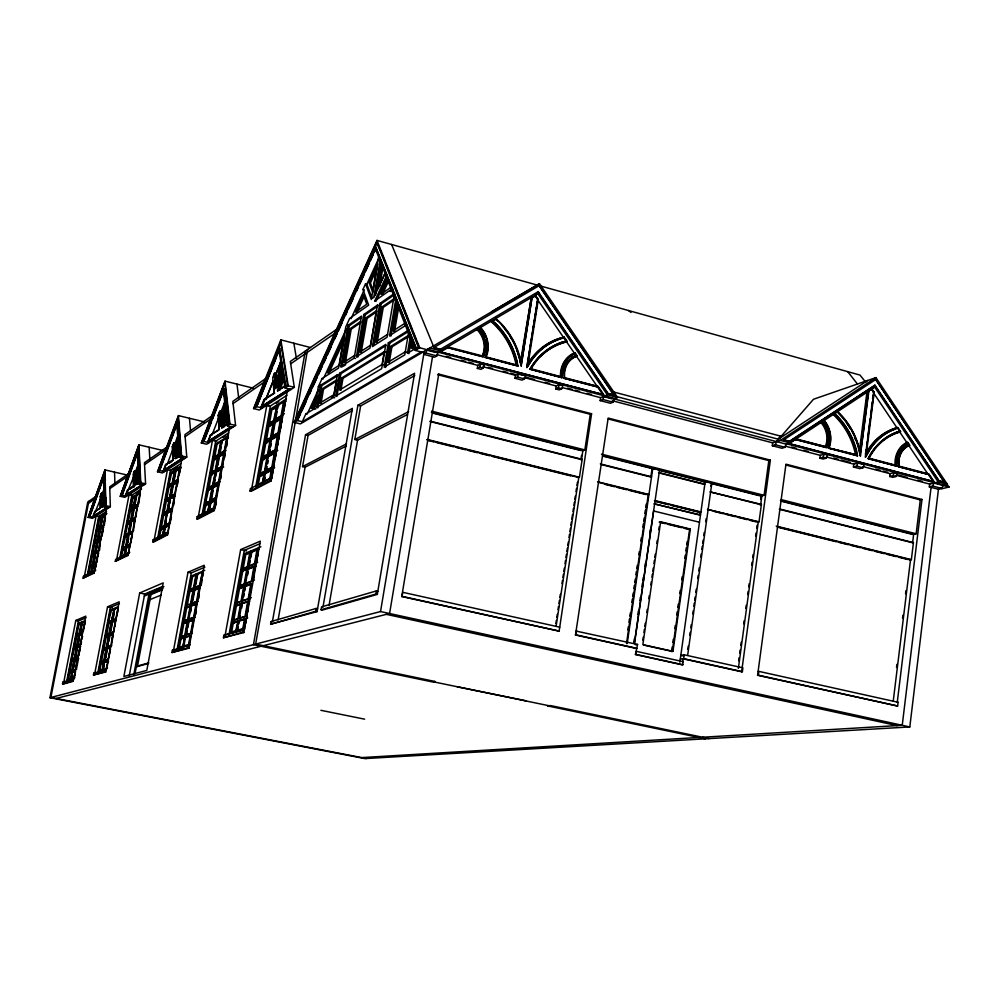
<?xml version="1.0" encoding="UTF-8"?>
<svg xmlns="http://www.w3.org/2000/svg" width="999" height="999" viewBox="0 0 999 999"><rect width="100%" height="100%" fill="white"/><g stroke="black" fill="none" stroke-linecap="round" stroke-linejoin="round"><path stroke-width="1.5" d="M101.561 502.797L101.686 493.007L102.547 493.206L102.497 497.402M101.561 493.643L100.137 496.316L100.412 508.216L94.693 511.6L92.944 516.495L107.642 507.305L92.944 516.495M101.124 493.543L100.961 505.194L104.358 487.749M921.977 499.488L897.252 702.359L898.089 702.285L897.639 706.031L757.592 675.287L785.951 464.185L921.977 499.488L920.291 499.887L785.913 465.034M947.377 484.378L943.068 485.439L941.87 488.449L938.448 489.285L929.332 486.9L929.682 484.09L938.211 481.968L947.377 484.378L875.948 377.61L813.498 399.263L776.535 441.633L775.374 444.755L772.302 445.729L772.702 442.857L780.394 440.384L875.948 377.61M931.08 487.35L902.234 725.299L702.509 737.237M95.941 496.366L87.762 502.047L49.95 697.702L364.81 758.591L909.802 726.947L938.448 489.285M896.528 667.432L896.902 664.36M902.547 618.294L902.921 615.222M905.544 593.731L905.918 590.659M893.231 701.148L910.514 559.79L776.947 526.648M779.282 509.278L912.599 542.782L913.635 534.303L780.469 500.624M909.677 559.952L911.363 559.627L913.436 542.607L780.044 509.078M912.799 534.477L916.158 533.766L920.291 499.887M889.709 476.511L890.059 473.676L894.217 472.577L897.339 473.401L896.153 476.461L892.831 477.322L889.709 476.511L893.031 475.636L896.153 476.461M853.433 466.995L853.808 464.16L857.854 463.024L864.185 464.685L863.011 467.757L859.752 468.656L853.433 466.995L856.68 466.096L863.011 467.757M859.415 450.811L867.095 390.871M867.906 390.597L860.039 452.11A66.483 57.268 73.1 0 0 836.912 411.014M868.918 390.959L860.226 455.856L868.506 391.096L871.74 389.098L873.913 392.345L865.259 457.192M893.606 465.109L868.256 458.404L869.068 458.179A65.834 55.532 74.9 0 1 900.586 431.743L897.751 427.51A65.222 55.032 74.7 0 0 866.358 453.783L865.546 454.021L865.933 450.949M871.603 406.431L872.002 403.359M872.589 398.751L872.976 395.679M865.658 454.108L866.245 449.488M866.633 446.403L867.219 441.783M867.619 438.698L870.166 418.668M870.566 415.596L872.327 401.723M872.714 398.638L873.313 394.018M866.358 453.783L874.187 392.332L871.453 388.261M819.917 458.216L820.291 455.357L824.25 454.183L827.459 455.02L826.285 458.116L823.114 459.053L819.917 458.216L823.076 457.28L826.285 458.116M757.592 675.287L758.353 675.199L758.865 671.378L898.089 702.285M738.661 660.776L739.085 657.704M739.71 653.084L740.134 649.999M740.759 645.379L741.183 642.307M743.693 623.826L744.118 620.741M745.791 608.428L746.203 605.344M747.677 594.567L748.101 591.495M748.726 586.875L749.138 583.791M751.66 565.322L752.072 562.237M752.709 557.617L753.121 554.532M755.644 536.063L756.056 532.979M756.693 528.359L757.105 525.287M760.689 499.013L761.076 496.116L764.11 495.292L768.83 460.601L770.354 460.139L742.145 667.931M738.361 668.381L758.278 522.015L707.467 509.403L759.04 521.815L761.413 504.395L709.927 491.858M576.073 631.068L637.574 644.455L635.439 654.545L682.142 664.834L682.866 664.735L682.991 658.778L741.62 671.753L741.97 669.205M741.62 671.753L742.382 671.665L742.906 667.832L684.265 654.82L680.644 655.332L683.353 655.931M687.649 655.294L711.887 482.879L705.244 481.193L703.796 481.643L658.204 470.117L659.602 469.655L634.328 643.468M671.765 649.999L672.19 646.952M672.839 642.369L673.276 639.323M674.8 628.633L675.224 625.586M676.748 614.897L677.185 611.85M677.834 607.267L678.271 604.22M679.782 593.531L680.219 590.484M681.73 579.795L682.167 576.748M684.777 558.429L685.202 555.382M685.851 550.799L686.288 547.752M686.725 544.692L687.162 541.645M671.54 651.523L672.976 651.323L690.334 529.058L660.626 521.803L659.927 522.002L689.61 529.245L672.252 651.423L643.668 645.079M699.762 515.084L700.486 514.885L653.97 503.783L699.762 515.084L700.174 512.15L654.407 500.824M704.52 481.418L704.108 484.34L704.832 484.115L659.178 472.602M679.857 662.175L705.244 481.193M680.282 659.153L683.716 658.678L684.265 654.82M687.787 649.25L688.211 646.178M689.735 635.414L690.159 632.342M690.809 627.734L691.246 624.662M692.757 613.898L693.194 610.826M693.843 606.218L694.268 603.146M694.705 600.074L695.142 597.002M695.791 592.382L696.216 589.31M697.727 578.558L698.164 575.486M698.813 570.866L699.25 567.794M700.761 557.042L701.186 553.97M701.835 549.363L702.272 546.278M702.709 543.206L703.134 540.134M703.783 535.526L704.22 532.455M705.731 521.69L706.168 518.618M710.751 486.014L711.887 482.879M633.853 642.032L634.303 638.96M637.886 614.323L638.336 611.251M639.909 600.474L640.359 597.39M641.92 586.613L642.369 583.528M642.819 580.456L643.269 577.372M644.83 566.595L645.279 563.523M649.762 532.729L650.212 529.645M634.502 643.431L653.596 510.976L699.45 522.227M635.439 654.545L636.575 651.398L683.291 661.713M642.832 640.134L643.269 637.062M643.943 632.467L644.38 629.395M644.83 626.323L645.267 623.264M646.828 612.524L647.265 609.452M648.826 598.713L649.263 595.641M650.824 584.902L651.273 581.83M651.935 577.235L652.372 574.163M652.822 571.091L653.271 568.031M653.933 563.424L654.37 560.352M654.82 557.292L655.269 554.22M656.818 543.481L657.267 540.409M658.816 529.67L659.265 526.61M660.626 521.803L642.856 644.63L672.976 651.323M627.834 629.894L628.284 626.823M628.958 622.227L629.407 619.155M629.857 616.083L630.307 613.024M631.868 602.285L632.317 599.213M632.767 596.153L633.216 593.081M633.89 588.486L634.34 585.414M634.79 582.342L635.239 579.283M635.913 574.675L636.351 571.615M636.8 568.543L637.25 565.471M638.823 554.745L639.273 551.673M640.846 540.934L641.283 537.874M642.856 527.135L643.306 524.063M643.756 521.003L644.205 517.932M644.879 513.324L645.329 510.264M645.766 507.192L646.216 504.12M626.51 643.581L648.264 494.705L648.95 494.493L597.614 481.755M601.148 464.523L650.849 477.01L652.135 468.169M627.197 643.468L652.834 467.944L659.602 469.655M636.313 648.451L575.486 635.002L608.179 418.057L770.354 460.139M575.486 635.002L576.735 630.943M555.906 623.438L556.368 620.367M556.843 617.295L557.305 614.235M558.004 609.627L558.478 606.555M558.941 603.496L559.415 600.424M559.877 597.352L560.352 594.293M561.987 583.553L562.449 580.481M562.924 577.41L563.386 574.35M563.861 571.278L564.323 568.206M565.022 563.611L565.496 560.539M565.958 557.467L566.433 554.408M566.895 551.336L567.37 548.264M567.832 545.204L568.306 542.132M569.005 537.524L569.48 534.465M569.942 531.393L570.404 528.321M570.879 525.262L571.341 522.19M571.815 519.118L572.514 514.522M572.989 511.451L573.451 508.379M573.926 505.319L574.388 502.247M574.85 499.175L575.324 496.103M576.023 491.508L576.498 488.436M576.96 485.364L577.434 482.305M581.543 455.369L580.856 459.827L582.167 459.34L579.432 477.247L578.134 477.697M556.081 626.385L578.783 477.472L426.81 439.76M581.518 459.577L582.867 450.661L431.381 412.35M582.217 450.911L584.84 449.912L590.272 414.298L591.583 413.748L559.14 631.106L401.748 596.553L438.761 374.088L591.583 413.748M617.607 397.502L614.21 398.926L613.086 402.172L610.401 403.284L600.174 400.611L600.624 397.664L607.33 394.792L617.607 397.502L539.448 283.679L491.695 311.651M555.694 388.948L556.156 385.976L559.353 384.503L562.874 385.427L561.763 388.698L559.19 389.872L555.694 388.948L558.254 387.774L561.763 388.698M520.979 362.225L531.281 297.54L520.354 362.537L520.979 362.225A70.692 64.336 63.3 0 0 495.766 318.469M521.341 364.585L531.93 298.064L535.501 295.966L537.899 299.45L526.798 367.595M521.103 366.096L531.93 298.064M527.035 366.096L537.574 299.625L535.501 295.966M527.959 361.351L528.446 358.266M528.933 355.194L529.42 352.123M529.907 349.051L531.368 339.822M531.855 336.75L532.342 333.678M533.079 329.058L533.566 325.986M534.053 322.914L534.54 319.842M535.027 316.77L535.514 313.686M536.001 310.614L536.488 307.542M536.975 304.47L537.462 301.398M607.33 394.792L537.862 293.706L535.339 295.142L538.336 299.5L528.096 364.111A69.056 61.751 67.9 0 1 564.148 337.05L567.245 341.558A69.705 62.313 68.2 0 0 531.056 368.793L561.163 376.748A26.099 23.277 66.9 0 1 574.987 352.809L577.172 355.994A21.828 19.468 66.9 0 0 564.672 377.684L564.023 377.984M515.009 378.284L515.484 375.299L518.568 373.776L525.686 375.636L524.463 378.908L521.977 380.119L515.009 378.284L517.47 377.073L524.463 378.908M477.322 368.406L477.809 365.397L480.781 363.823L484.39 364.772L483.304 368.107L480.919 369.355L477.322 368.406L479.695 367.157L483.304 368.107M432.53 356.668L389.585 613.523L263.274 645.691M401.748 596.553L402.972 592.37L559.74 627.172M410.177 337.05L407.43 353.309L415.097 348.726M408.866 353.683L411.363 338.911M412.2 342.532L411.226 348.276L413.848 346.703M412.662 348.651L413.386 344.343M376.348 590.933L321.566 606.868L321.066 609.765L375.824 594.068L376.348 590.933L377.847 591.258M321.066 609.765L322.465 610.064L377.31 594.393L414.585 373.264L357.917 405.232L322.964 607.167M49.95 697.702L380.532 611.55L424.25 351.336M407.729 330.669L388.349 342.807L384.165 367.17L404.77 354.882L408.766 331.331M396.953 301.061L390.959 336.026L389.573 335.664L396.079 297.652M385.564 367.532L389.735 343.169L409.153 331.044M408.279 336.788L391.908 346.89L389.21 362.687L387.812 362.325L390.509 346.528L408.104 335.627M398.888 306.044L394.605 331.156L393.206 330.781L398.014 302.709M379.757 286.026L383.129 266.496M377.41 305.132L369.98 348.102L356.443 356.705L363.773 314.523L377.41 305.132L378.758 305.494M407.405 414.523L357.555 440.172L354.832 439.498L360.639 405.919L414.785 375.537M394.605 293.306L379.807 303.484L372.365 346.591L387.063 337.25L394.081 296.328M329.058 605.319L357.555 440.172M373.988 345.454L381.168 303.846L393.519 295.367M377.26 342.195L375.899 341.833L381.905 307.018L393.756 298.938M377.522 340.684L383.266 307.38L393.943 300.112M382.068 364.485L384.265 351.673L385.651 352.035L343.007 378.296L341.695 377.959L339.585 390.06L382.068 364.485L383.454 364.847M340.746 366.67L354.158 358.154L361.476 316.096L347.977 325.399L340.746 366.67L342.058 367.008M377.522 306.356L365.11 314.872L357.779 357.043L356.443 356.705M365.784 317.994L359.865 352.073L370.629 345.204L376.611 310.627L365.784 317.994L367.12 318.344L376.76 311.8M316.196 608.428L271.091 621.553L270.604 624.225L315.696 611.301L316.196 608.428L317.582 608.728M361.201 352.422L367.12 318.344M270.604 624.225L317.083 611.6L352.36 408.366L305.544 434.79L272.377 621.828L271.091 621.553M378.908 255.657L371.303 299.488L365.534 283.853L366.845 284.216L372.103 298.426M380.219 259.927L373.651 297.839L385.102 273.189M375.512 295.167L381.031 263.336M382.055 264.623L377.897 288.661L385.414 272.49M321.004 403.496L323.539 389.123L336.688 381.006M316.508 407.517L333.404 397.44L337.387 374.725L338.698 375.05L321.703 385.664L320.429 385.339L316.508 407.517L317.794 407.842L321.703 385.664M339.573 373.351L335.577 396.153L381.68 368.656L385.839 344.38L339.573 373.351L340.884 373.688L385.951 345.542M336.888 396.478L340.884 373.688M342.32 365.484L349.275 325.736L361.576 317.295M360.726 321.441L349.912 328.821L344.068 362.162L354.832 355.282M345.379 362.5L351.211 329.158L360.851 322.615M340.896 390.384L343.007 378.296M346.466 445.929L305.095 467.207L302.56 466.608L308.079 435.402L352.372 410.552M421.116 351.935L302.26 421.753L305.881 413.861L314.46 408.741L318.369 386.638L322.103 378.509L338.561 368.057L345.779 326.91L349.687 318.381L368.668 305.157L362.962 289.473L365.534 283.853M315.459 404.445L316.983 395.804L311.263 408.254L315.209 405.881M278.109 619.88L305.095 467.207M322.265 388.798L319.73 403.171L334.128 394.53L336.7 379.857L322.265 388.798L323.539 389.123M242.083 629.47L236.95 630.968L238.749 620.991L245.18 619.018L244.568 618.881L242.757 628.97L244.068 628.895L245.879 618.806M247.74 601.261L245.017 616.358L238.586 618.369L241.283 603.433L248.351 601.398L241.883 603.571L239.198 618.506L245.629 616.495L248.439 601.023L249.663 601.286M241.733 600.948L248.189 598.751L250.899 583.691L244.418 586.051L241.658 601.311L236.925 602.921L239.598 588.161L244.33 586.438L238.998 588.036L239.435 585.576L244.855 583.978L247.54 568.731L254.046 566.171L251.348 581.181L244.867 583.578L246.066 583.841M249.188 566.52L247.989 566.258L254.495 563.673L257.18 548.738L259.103 548.713L257.18 548.738M269.655 479.308L271.428 469.493L265.384 473.201L263.886 481.543M271.865 467.033L274.513 452.322L268.444 456.218L265.222 470.641L272.465 467.17L265.821 470.779M268.881 453.796L271.503 439.285L277.585 435.202L274.95 449.875L268.281 453.658L275.549 450.012M272.003 436.888L274.613 422.427L281.331 418.306L280.657 418.144L278.022 432.767L271.341 436.725L278.696 432.929M286.226 401.136L283.704 401.148L281.094 415.709L274.388 419.855L281.768 415.871M223.439 637.762L242.67 632.242L243.132 629.682L244.368 629.944L223.888 635.277L223.439 637.762L243.906 632.504L260.314 541.158L240.659 549.6L225.087 635.526M270.367 478.146L250.474 488.598L250.037 491.021L269.917 480.644L270.367 478.146L271.578 478.434M243.444 628.771L245.267 618.668L247.715 617.906M251.511 583.828L245.017 586.188L242.332 601.073L248.801 598.876L251.598 583.441L249.5 598.638M254.733 566.333L248.214 568.881L245.542 583.728L252.035 581.331L254.745 565.896L255.969 566.171M257.879 548.439L255.182 563.823L254.495 563.673M270.267 479.458L272.14 469.105L274.675 467.732M277.772 450.487L275.225 451.91L272.59 466.645L273.788 466.933L274.313 463.986M278.746 432.342L281.381 417.694L279.345 432.48M284.44 400.686L281.818 415.259L284.378 413.686M246.328 616.271L249.051 601.161M252.66 581.056L255.357 566.033M258.491 548.576L255.806 563.536L255.195 563.399L257.68 562.412M272.739 469.243L270.379 478.933M273.189 466.783L275.836 452.06M276.273 449.612L278.309 434.777L275.674 449.463L276.873 449.75M282.417 415.409L285.04 400.836M250.037 491.021L251.224 491.296L271.141 480.931L287.113 391.97M245.717 623.251L246.229 620.367M247.752 611.875L248.301 608.853M253.808 578.184L254.345 575.187M256.681 562.175L257.218 559.178M257.754 556.193L258.291 553.196M271.84 477.822L273.351 469.393L272.14 469.105M275.637 456.618L276.174 453.671M277.672 445.354L278.197 442.407M278.721 439.473L279.245 436.538M280.744 428.234L281.268 425.312M281.793 422.39L282.317 419.455M283.803 411.188L285.115 403.908M295.204 422.39L255.644 644.093L435.089 681.493L432.317 681.917L253.446 644.667L305.257 351.099M295.741 419.33L307.58 349.488M228.983 634.752L244.243 550.399L259.765 543.793M255.769 486.663L270.367 405.994L286.913 395.342M232.779 632.792L230.369 632.292L244.593 553.633L260.889 546.79M264.685 473.588L259.827 476.198L258.079 485.839L256.905 485.551L270.766 408.891L286.363 398.926M234.565 622.914L232.755 622.527L233.204 620.054L238.511 618.718M237.687 605.644L235.889 605.257L236.326 602.784L241.046 601.186L243.731 586.301M243.294 571.128L242.095 570.866L242.545 568.406L248.501 566.795M264.061 474.375L260.414 476.336L259.228 476.061L259.665 473.651L265.122 471.153L267.844 456.081L274.513 452.322M264.048 459.652L262.275 459.228L262.712 456.818L268.182 454.195L270.904 439.148L277.585 435.202M267.083 442.869L265.309 442.432L265.746 440.047L271.303 437.312L273.951 422.265L280.657 418.144M270.105 426.136L268.331 425.699L268.768 423.314L274.338 420.454L276.973 405.444L278.758 405.881M233.803 620.179L236.488 605.382L241.209 603.796L235.889 605.257M247.302 566.533L249.962 551.76L250.637 551.91L245.866 553.921L243.219 568.556L247.977 566.683L250.649 551.473L252.46 551.873L256.381 550.237M276.935 406.069L272.003 409.203L269.43 423.476L268.768 423.314M281.331 357.692L275.712 388.761L274.35 373.626L275.899 384.365M276.698 385.926L279.108 372.577M279.782 369.68L280.182 366.633M280.719 363.673L281.256 360.701M281.693 362.6L277.135 387.837L283.117 371.828M278.271 385.015L281.755 365.721M278.471 384.752L281.968 365.384M279.932 383.566L282.355 370.154M235.664 631.043L238.062 621.203L233.366 622.652L231.581 632.542L235.102 631.518M237.912 618.581L240.597 603.658M244.181 583.828L246.853 568.993L247.527 569.143L242.769 571.003L240.11 585.726L243.669 584.415M264.523 471.016L267.145 456.481L262.275 459.228M267.582 454.058L270.205 439.56L265.309 442.432M270.629 437.15L273.239 422.689L268.331 425.699M273.676 420.292L276.973 405.444M236.276 631.168L238.137 620.866L244.568 618.881M271.428 469.493L264.785 473.064L262.337 483.154L264.086 473.439L259.228 476.061M248.664 566.408L251.323 551.623L257.867 548.888M275.05 420.017L277.647 405.606L284.378 401.323L283.704 401.148M237.812 629.67L238.324 626.823M238.836 623.975L239.348 621.128L238.137 620.866M240.334 615.646L239.797 618.631L238.586 618.369M241.683 608.179L242.22 605.194M243.744 596.74L244.28 593.768M244.817 590.784L245.354 587.812M247.677 574.937L248.214 571.965M249.725 563.561L250.262 560.614M250.786 557.654L251.86 551.748L251.161 552.035M264.735 480.294L265.235 477.51M266.683 469.468L267.208 466.558M267.732 463.636L268.256 460.726M269.742 452.497L270.267 449.587M270.779 446.69L271.303 443.781M272.789 435.564L275.137 422.552L273.951 422.265M275.824 418.706L277.123 411.501M277.647 408.616L278.159 405.744L276.273 405.906M185.339 635.027L190.634 633.366L193.169 619.642L187.849 621.44L185.339 635.314L180.894 636.413L180.482 638.661L184.365 637.462L183.242 646.64L178.259 647.539L191.521 575.923L204.758 570.367M228.496 435.889L215.959 443.893L203.009 513.861L215.11 507.504M185.04 623.289L183.391 622.939L183.804 620.691L188.262 619.48L190.772 605.619L196.104 603.671L193.594 617.357L188.262 619.168M187.937 607.604L186.289 607.255L186.701 605.019L191.246 603.708L192.345 597.714M192.907 590.821L189.186 591.62L189.598 589.385L194.156 587.961L195.255 581.992M206.805 505.569L205.182 505.194L205.582 502.997L210.152 500.949L212.637 487.237L218.132 484.128L215.672 497.527L210.177 500.511L211.276 500.761M209.103 490.084L208.017 489.835L208.429 487.649L212.462 485.352L213.549 485.614M212.475 474.9L210.851 474.513L211.264 472.327L215.921 470.079L217.27 462.749M215.309 459.627L213.686 459.24L214.086 457.055L218.144 454.557L221.166 441.046L222.253 441.308L221.716 444.23M223.252 412.525L220.779 425.911L225.187 399.013M179.37 647.777L181.031 638.773L184.915 637.574M204.096 514.11L205.719 505.319L209.74 503.159M205.582 502.997L208.566 489.96L212.6 487.687M211.863 472.477L214.285 459.378L218.356 456.893L217.819 459.827M221.191 441.57L217.108 444.168L214.698 457.205L218.756 454.695L220.379 445.941M224.787 403.559L225.337 400.549M223.801 409.553L224.35 406.581L220.904 424.55L220.117 410.976L221.191 411.238L221.815 421.803M225.275 404.133L221.416 425L226.511 410.939M222.24 423.638L225.437 407.03M224.026 420.816L226.249 408.791M184.778 635.202L187.288 621.628L183.391 622.939M187.7 619.368L190.21 605.831L186.289 607.255M190.622 603.571L193.119 590.072L189.186 591.62M193.531 587.824L196.016 574.388L198.239 574.512L196.016 574.388M208.104 512.012L209.191 503.034L205.182 505.194M209.603 500.824L212.05 487.562L208.017 489.835M212.462 485.352L215.447 472.265L211.401 474.637L208.966 487.774L212.999 485.477L215.484 471.79L221.004 468.531L218.544 481.905L213.037 485.027M215.309 469.93L217.745 456.743L218.356 456.893M190.222 644.879L188.524 644.817L190.222 635.651L184.915 637.287L182.692 646.528M191.184 603.371L193.681 589.86L199.038 587.749L196.528 601.398L191.184 603.371L192.295 603.608M195.205 587.849L194.093 587.599L196.578 574.15M214.723 508.241L213.611 507.992L197.203 516.62L196.791 518.818L213.187 510.252L215.26 499.762L209.778 502.722L207.555 511.888M215.896 469.592L218.331 456.393L224.488 453.134L218.943 456.531L216.508 469.73L222.04 466.458L215.896 469.592L216.983 469.842M221.166 441.046L218.731 454.195L224.288 450.774L225.374 451.024M195.804 579.008L196.353 576.011M183.804 646.478L185.477 637.412L190.784 635.776M185.889 635.139L188.399 621.553L193.731 619.767M188.823 619.293L191.321 605.744L196.666 603.796M208.679 511.7L210.314 502.847L215.809 499.887M210.727 500.636L213.174 487.362L218.681 484.253M186.726 633.741L187.288 630.731M187.849 627.709L188.961 621.665L191.621 620.779M190.759 611.875L191.321 608.866M192.844 600.599L194.793 590.097L197.477 589.035M195.754 584.852L197.402 575.886M209.778 508.878L210.864 502.972L213.611 501.498M211.825 497.814L213.187 490.434M214.136 485.277L215.222 479.395M215.759 476.461L216.308 473.514M217.794 465.447L219.143 458.116M219.817 454.445L221.166 447.152M188.249 645.641L172.402 650.262L171.978 652.509L187.812 647.964L188.249 645.641L189.385 645.878L186.488 646.715M194.093 587.599L199.463 585.476L202.547 571.653L200.087 585.614L194.718 587.737L197.203 574.288L202.597 572.027L201.96 571.89M221.416 466.308L223.876 452.984M224.288 450.774L226.723 437.5L228.421 437.375L227.822 437.762M189.098 644.655L190.784 635.476M193.744 619.455L191.209 633.191L192.332 633.416M190.147 618.843L194.143 617.482L196.691 603.458M199.675 587.887L194.305 589.984L191.808 603.496L197.153 601.535L199.625 587.524M215.846 499.45L214.161 508.841M216.259 497.202L218.731 483.791M224.475 452.622L222.565 466.083M227.322 437.112L224.875 450.399L225.974 450.661M171.978 652.509L188.948 648.201L204.233 565.259L188.012 572.227L173.501 650.486L172.402 650.262M196.791 518.818L197.877 519.068L214.31 510.514L229.221 429.545M195.841 614.36L196.403 611.313M198.789 598.389L199.338 595.354M202.273 579.445L201.161 585.489L200.037 585.252M202.822 576.423L203.384 573.401M215.846 505.669L216.396 502.684M220.791 478.846L221.341 475.874M224.75 457.33L225.299 454.358M226.798 446.228L227.335 443.281M197.203 516.62L198.289 516.87L212.462 440.422L216.783 441.483M177.098 649.625L191.296 572.939L204.882 567.157M202.11 514.547L215.697 441.196L228.659 432.854M162 529.62L160.489 529.283L160.876 527.26L165.272 525.649M164.161 515.372L163.162 515.147L163.536 513.136L167.445 511.313L169.443 500.674M167.32 501.386L165.809 501.048L166.196 499.038L170.18 497.14L171.316 491.083M171.753 485.814L168.469 486.988L168.843 484.977L172.839 482.992L174.263 475.437M178.297 435.589L174.563 455.444L174.176 442.794L175.175 443.032L175.399 450.062M159.465 537.487L160.989 529.395L164.373 527.572L163.099 534.353M133.766 674.787L148.976 594.118L150.986 594.542L162.263 589.847M168.843 484.977L171.666 473.101L175.112 470.916M178.334 437.812L174.912 455.919L179.258 443.593M176.811 454.845L175.799 454.607L177.984 442.457M175.799 454.607L178.109 442.37M135.04 673.601L149.987 594.33L162.65 589.035M177.672 450.262L179.121 442.607M148.801 662.874L136.413 666.333L137.437 666.533L150.986 594.542M162.338 535.601L164.373 527.572M164.261 525.424L166.558 513.236L163.661 515.259L161.376 527.372L164.76 525.536L166.196 517.919M166.933 511.201L169.231 499.038L165.809 501.048M169.605 497.015L171.89 484.877L168.469 486.988M172.278 482.867L174.55 470.779L176.548 470.816M162.825 535.352L164.36 527.197L168.968 524.712L167.919 532.679L165.472 534.065M164.748 525.162L167.045 512.962L171.666 510.339L167.545 513.074L164.748 525.162L170.379 522.889M167.42 510.926L169.718 498.751L174.363 496.016L172.053 508.291L167.42 510.926L172.053 508.291M170.092 496.728L172.39 484.577L177.048 481.718L174.75 493.968L170.092 496.728L171.104 496.953L173.389 484.815L176.898 482.667M174.55 470.779L176.049 470.704L173.776 482.792L172.765 482.554L175.037 470.467M171.89 488.049L172.452 485.014L169.031 487.112L166.758 499.163L170.18 497.14M163.337 535.464L164.872 527.31L169.48 524.825M167.932 511.038L170.217 498.863L174.875 496.128M163.836 535.576L165.372 527.422L168.831 525.561M165.759 525.387L166.333 522.34M168.719 509.627L169.293 506.593M169.867 503.546L170.442 500.499M166.945 532.517L153.147 539.785L152.772 541.808L166.558 534.602L166.945 532.517L168.431 532.792M169.355 522.664L171.666 510.339M172.765 482.554L177.435 479.682L179.733 467.482L180.744 467.719M152.772 541.808L153.771 542.02L167.595 534.827L181.568 460.477M176.761 486.438L177.335 483.379M178.871 475.237L180.295 467.607L175.612 470.591L173.327 482.692L176.835 480.531M170.617 521.128L171.391 517.02M173.576 505.394L174.35 501.298M177.485 484.59L178.059 481.53M179.595 473.376L180.457 468.793M139.685 592.981L123.876 676.485L146.791 670.416L163.199 582.879L139.685 592.981L145.692 594.255M153.147 539.785L154.158 539.997L167.457 469.63M129.221 675.986L144.693 594.043L162.849 586.363M157.755 537.612L170.442 470.329L180.757 463.686M180.744 466.383L170.617 472.852L158.466 537.262L168.419 532.03M178.184 433.991L173.926 456.58L174.038 443.531M93.844 673.101L94.793 673.301L107.542 606.818L119.143 601.835L105.744 671.965L93.469 675.024L93.844 673.101L106.119 670.004L96.204 672.889M141.134 486.713L128.009 555.444L115.297 561.363L115.659 559.49L128.371 553.521M115.659 559.49L116.596 559.702L129.096 494.517L131.88 495.154L141.558 488.923M97.914 672.352L110.365 607.404L119.443 603.546M119.98 557.28L131.88 495.154M138.337 463.611L134.64 482.867L134.241 471.328L134.803 474.325M118.244 606.705L110.427 609.989L98.764 670.816L107.517 668.256M140.384 492.157L131.98 497.527L120.542 557.18L129.82 552.297M135.514 480.382L137.25 471.316M137.837 468.294L138.411 465.272M102.123 663.561L100.699 663.286L101.074 661.375C106.106 663.211 109.89 643.955 103.259 649.924L103.621 648.026L107.368 647.265M109.091 635.689L105.819 636.613L106.181 634.715L109.515 633.791L111.438 623.763M109.303 623.513L108.354 623.326L108.716 621.428L112.487 620.504M125.312 548.963L122.452 549.787L122.802 547.914C127.947 548.526 131.781 529.433 124.95 536.7L125.312 534.84L128.209 533.191L130.37 521.928L127.46 523.651L127.81 521.778L131.256 520.179L133.404 508.941L130.469 510.739L128.334 521.903L131.256 520.179M131.344 510.926L129.957 510.614L130.307 508.753L133.229 506.955L135.377 495.766L136.776 496.078M135.677 480.007L136.251 477.047M136.813 474.088L138.237 466.683M138.337 467.42L135.514 482.18L138.786 472.652M104.096 648.126L106.281 636.713M108.716 621.428L111.426 610.189L114.261 609.003L111.538 620.304M121.478 557.38L122.914 549.9L125.799 548.339M122.802 547.914L125.424 536.8L128.322 535.177M125.312 534.84L127.922 523.751L130.832 522.04M136.264 480.819L137.962 471.953L136.326 480.969L139.273 472.415M131.968 507.679L132.505 504.907M138.124 476.685L138.998 472.177M102.485 670.204L103.484 662.424L102.485 670.204L99.713 671.016L101.174 663.373L103.958 662.512M103.846 660.501L106.056 648.988M106.418 647.077L108.616 635.589L109.565 635.789L106.756 636.8M108.978 633.678L111.176 622.215L108.354 623.326M124.363 555.869L125.337 548.239L122.452 549.787M125.699 546.353L127.86 535.064M130.732 520.054L132.879 508.828L129.957 510.614M102.885 670.079L104.358 662.399L108.154 661.226L103.884 662.3L102.01 670.104M106.306 654.807L105.207 660.564L104.246 660.376L106.456 648.851L110.252 647.577M109.84 646.166L106.818 646.94L109.016 635.439L112.837 634.053L111.938 641.395M114.298 629.333L113.749 632.23L109.39 633.528L111.588 622.065L115.422 620.554M114.261 613.211L112.899 620.342L111.95 620.154L114.136 608.728L115.559 609.028M129.683 545.891L125.749 548.014L123.888 555.769M128.396 539.273L127.048 546.328L126.111 546.128L128.272 534.827L132.218 532.604M133.866 526.548L134.753 519.343L130.782 521.678L128.634 532.954L133.529 530.919M136.888 507.155L134.228 508.778L132.08 520.017L131.144 519.805L133.292 508.566L137.275 506.118M139.248 498.713L138.174 504.358L133.654 506.693L135.802 495.492M106.893 647.165L108.267 639.997M113.436 613.286L112.075 620.416L109.253 621.54M124.65 554.358L125.512 549.85M130.295 524.85L128.684 533.291L125.774 534.94M135.365 498.676L133.766 507.067L130.832 508.878L132.967 497.752L134.915 496.503M107.293 647.027L109.503 635.539L113.324 634.14M124.775 555.656L126.224 548.114L130.157 545.991M109.927 633.641L112.113 622.165L115.959 620.666M134.178 506.818L136.326 495.616L140.322 493.069L139.785 495.891M103.859 667.619L104.346 665.059M106.856 651.922L107.405 649.05L106.456 648.851M107.78 647.127L108.329 644.255M108.879 641.383L109.977 635.639L109.016 635.439M110.614 632.292L112.263 623.688M125.824 552.734L126.398 549.725M129.845 531.755L131.456 523.301M134.853 505.506L136.463 497.102M93.469 675.024L104.783 671.778L105.157 669.817M115.297 561.363L127.048 555.232L127.41 553.309M108.441 659.065L110.39 648.888M113.249 633.903L111.513 645.591M113.624 631.967L115.834 620.391M116.196 618.468L118.406 606.93L114.66 608.841L112.487 620.254L115.047 619.243M130.107 545.666L128.234 553.496M130.469 543.756L132.368 533.791M135.177 519.093L133.479 530.569M135.539 517.207L137.712 505.856M106.918 667.694L107.405 665.109M108.791 657.841L110.464 649.125M114.848 626.448L115.409 623.551M116.871 615.859L118.244 608.666M128.709 553.596L129.283 550.561M130.794 542.669L132.417 534.128M136.451 513.324L135.639 517.582L131.668 519.93L133.829 508.678L137.812 506.243M72.615 679.283L62.875 682.117L62.537 683.89L72.265 681.093L72.615 679.283L73.526 679.457L65.16 681.88M93.581 571.103L83.441 576.435L83.104 578.184L93.232 572.889L93.581 571.103L94.468 571.291M63.412 684.065L73.164 681.281L85.777 616.171L75.787 620.466L63.412 684.065L62.537 683.89M83.104 578.184L94.131 573.076L106.506 509.19M70.267 679.382L74.313 678.421L75.262 671.128L72.003 672.14C66.246 691.395 76.224 667.32 69.705 673.076L68.319 680.169M72.353 670.354L75.612 669.33L77.697 658.541L78.596 658.716L76.411 659.452M78.047 656.743L80.582 646.066L77.285 647.265L74.775 657.866L78.496 656.83L75.212 657.954M82.305 634.79L80.482 644.18L77.185 645.404L78.072 645.579L79.258 639.485M79.595 632.966L82.905 631.655L84.977 620.953L84.89 624.113M94.63 571.116L96.004 564.048L95.892 566.97M98.739 549.925L100.787 539.36L97.802 541.47L95.33 551.86L99.613 550.124M98.576 539.822L97.702 539.622L101.124 537.599L103.159 527.06L99.725 529.158L97.827 539.947L94.818 541.333L94.48 543.069L97.877 541.783M102.597 517.42L100.936 527.609L100.062 527.422L103.509 525.299L105.544 514.797M75.337 672.464L73.864 678.333M78.659 655.282L80.482 645.854M80.832 644.055L81.356 641.37M81.881 638.686L82.393 635.988M83.267 631.518L85.34 620.804M95.817 566.683L96.366 563.848M96.703 562.087L98.464 552.996M100.275 543.681L99.538 549.812M101.786 535.876L103.534 526.823M105.332 517.557L104.321 525.174M74.875 675.536L75.424 672.664M76.836 665.371L77.36 662.674M78.759 655.494L80.32 647.414M80.981 644.293L81.506 641.608M82.018 638.923L82.542 636.226M97.365 559.353L96.791 562.375L92.944 564.123L96.341 562.275L98.389 551.685L94.992 553.608L93.032 564.41L90.534 565.759L92.557 555.319L95.067 553.908M97.952 556.318L98.539 553.296M101.91 536.201L103.372 528.671M104.87 520.904L105.457 517.907M96.116 515.921L84.316 576.623L83.441 576.435M66.708 681.306L78.421 621.003L85.964 617.794M87.225 575.661L98.714 516.508L106.543 511.463M101.823 502.709L103.272 495.292M103.846 492.332L104.42 489.36M84.84 620.729L78.421 623.426L67.445 679.994L74.763 677.846M106.918 513.536L98.751 518.743L87.962 574.288L88.836 574.475L90.197 567.507L92.695 566.158M101.973 502.385L104.508 489.298M104.52 490.147L101.698 504.707L104.458 496.491M70.579 673.251L69.256 672.989L69.605 671.203L76.061 669.417M72.552 660.751L71.666 660.576L72.015 658.803L75.312 658.154M75.4 648.451L74.076 648.189L74.413 646.415L77.335 645.629L79.258 634.74L82.555 633.441M77.348 636.013L76.473 635.826L76.811 634.065L79.246 633.104C79.645 627.759 84.128 620.454 81.306 622.489M90.197 567.507L90.097 565.671L93.469 564.51M93.431 555.506L92.12 555.232L92.457 553.483L95.405 552.16L97.365 541.371L100.787 539.36M98.139 531.218L96.841 530.931L97.178 529.208L100.574 527.834M104.121 494.617L102.46 503.571L104.395 497.789M72.015 658.803L74.513 648.276L76.935 647.389M95.305 541.446L97.328 531.043M97.665 529.308L99.675 518.956L102.21 517.332M70.142 673.164L70.492 671.378L69.605 671.203M72.003 670.454L74.076 659.765L71.666 660.576M74.425 657.979L76.498 647.302L74.076 648.189M76.836 645.529L78.909 634.877L76.973 635.926L74.913 646.528L77.335 645.629M90.897 573.076L92.258 566.071L89.76 567.407M92.595 564.31L94.63 553.808L95.504 554.008M94.967 552.06L97.003 541.583L94.917 543.169L92.895 553.583L95.405 552.16M94.818 541.333L97.34 539.847L99.363 529.383L96.841 530.931M99.7 527.647L101.723 517.232L103.397 517.282L100.487 519.13L98.751 518.743M77.697 658.541L74.425 659.64L72.452 670.541L70.042 671.291L72.115 660.664L74.525 659.852M80.132 645.978L76.848 647.177L74.863 658.066L72.452 658.89M79.745 633.204L81.656 622.34M91.246 572.889L92.607 565.871L96.004 564.048M100.2 527.759L102.085 516.995M71.066 679.37L72.452 672.227L75.712 671.216M72.79 670.441L74.863 659.727L78.147 658.628M91.958 571.578L93.044 565.971L96.441 564.148M93.394 564.21L95.429 553.708L98.839 551.785M71.778 678.034L72.34 675.174M73.826 667.469L75.312 659.827L74.425 659.64M75.662 658.041L77.435 648.888M80.782 631.63L82.193 622.677M92.67 570.267L93.494 566.058L95.754 564.847M93.831 564.31L95.28 556.805M96.791 549.05L98.239 541.57L97.365 541.371M98.864 538.324L100.312 530.856M828.621 447.127L829.27 445.079M857.304 455.819L856.143 450.711A67.969 58.604 73.1 0 0 836.4 415.646L834.29 413.648L836.8 415.522A67.994 58.629 73.1 0 1 856.543 450.599L857.304 455.819L828.308 448.151L829.669 444.955A24.301 20.879 72.3 0 0 825.112 421.99L823.576 420.704L824.724 422.115A24.301 20.879 72.3 0 1 828.208 428.496M437.362 352.884L440.784 350.924L429.87 348.052L300.374 423.901L294.106 422.365L297.227 420.504L375.487 249.063L415.259 350.399L419.692 347.764L437.924 352.56L436.85 355.919L434.59 357.205L423.751 354.358L425.986 353.059L427.048 349.7L539.448 283.679M479.695 367.157L480.781 363.823M517.47 377.073L518.568 373.776M104.483 498.663L101.698 506.98L104.52 505.119M102.135 507.08L104.408 500.599M104.283 503.746L103.297 506.705L102.422 506.505M558.254 387.774L559.353 384.503M136.451 480.931L139.261 472.764M139.835 482.18L135.577 484.577L139.361 473.601M136.051 484.677L139.373 475.349M137.313 484.265L139.311 478.471M600.174 400.611L602.847 399.475L603.958 396.228L786.188 444.168L790.072 442.944L874.737 387.15L938.211 481.968M175.899 454.67L179.321 444.63M179.233 456.156L175.025 458.479L179.42 446.004M175.537 458.603L178.958 448.901M179.483 450.874L176.91 458.154L175.899 457.917M128.883 473.501L109.728 486.8L110.352 506.705L92.432 518.344L88.124 517.382L104.945 469.905L126.686 474.925M105.145 471.216L88.724 516.246L104.708 471.116L105.395 480.494M88.724 516.246L89.723 515.584L103.759 475.986L104.92 505.956L103.759 475.986M88.124 517.382L89.623 516.396L103.521 477.197L104.221 506.793L108.679 507.804M90.672 514.21L104.196 476.086M100.449 496.478L101.686 493.007M102.547 493.206L104.533 487.624M517.782 366.059L516.583 360.689A72.253 65.822 63.3 0 0 495.079 323.351L492.707 321.191L495.379 323.189A72.278 65.847 63.3 0 1 516.895 360.527L517.782 366.059L485.214 357.455L486.376 354.245A25.874 23.452 62.5 0 0 486.376 339.185M485.214 357.455L486.675 354.083A25.887 23.464 62.5 0 0 482.042 329.757L480.482 328.396L481.743 329.932A25.874 23.452 62.5 0 1 485.539 336.725M222.377 423.564L226.074 413.386M222.465 423.726L226.036 413.886M167.795 446.503L144.443 462.699L145.579 483.853L124.813 497.327L120.205 496.291L138.886 444.817L162.7 450.437M120.879 495.042L138.636 446.116L120.879 495.042L122.04 494.28L137.625 451.348L139.66 483.079L140.921 482.255L139.186 482.967L137.625 451.348M120.205 496.291L121.94 495.142L137.375 452.659L138.911 483.978L143.694 485.077M121.341 495.142L122.502 494.38L138.099 451.461M125.512 495.254L142.557 484.565L125.512 495.254L127.447 489.947L133.841 485.726L134.778 485.939L130.07 489.048M134.241 471.328C131.905 472.927 134.191 499.825 133.804 480.232M133.466 474.537L134.828 470.779L135.764 470.991L136.064 479.333M227.223 424.525L221.616 427.734L226.261 414.935M222.165 427.872L226.286 416.496M226.598 416.071L222.59 427.097L223.689 427.36L227.198 417.707M125.974 495.367L127.909 490.047L134.003 486.026M133.604 474.438L134.703 471.441M133.391 477.497L125.637 495.991L142.732 484.865M135.764 470.991L138.424 463.711M772.302 445.729L781.942 448.264L785.027 447.29L786.188 444.168M822.452 421.578L823.351 422.589A21.728 18.669 72.3 0 1 827.771 444.93L826.797 447.527L795.204 439.398L826.41 447.652L827.372 445.042A21.716 18.656 72.3 0 0 822.951 422.714L822.052 421.715L823.975 420.579M211.888 415.896L184.952 434.59L186.776 457.117L162.425 472.927L157.48 471.778L178.409 415.596L204.52 421.915M158.729 470.517L178.109 418.569M179.695 456.256L181.169 455.282L178.147 417.008L158.242 470.404L159.603 469.505L177.073 422.677L180.207 456.381L177.073 422.677M157.48 471.778L159.503 470.442L176.798 424.076L179.395 457.355L184.54 458.566M160.627 468.206L177.572 422.789M278.821 385.065L283.416 372.265M183.292 458.017L163.374 470.566L165.547 464.747L173.014 459.827L172.64 446.915L174.176 442.794M172.802 446.828L173.189 460.152L172.303 446.703L173.539 443.419M173.089 448.601L167.083 464.635L166.084 464.398L163.474 471.366L183.516 458.329M175.175 443.032L178.209 434.94M285.177 386.213L277.472 390.759L283.142 375.612M278.059 390.909L283.741 375.761M283.903 375.786L278.571 390.047L279.757 390.347L284.041 378.946M823.076 457.28L824.25 454.183M856.68 466.096L857.854 463.024M266.521 377.984L232.842 401.348L235.589 425.449L206.643 444.23L201.298 442.957L225.025 381.131L253.484 388.224M202.722 441.558L224.75 382.654L202.185 441.433L203.771 440.384L223.614 388.736L228.259 424.737L223.614 388.736M201.298 442.957L203.684 441.383L223.339 390.272L227.36 425.811L232.942 427.16M204.857 439.073L211.476 421.865M212.587 418.993L224.163 388.873M207.892 441.521L231.556 426.573L207.892 441.521L210.327 435.189L219.156 429.37L218.544 418.581M219.955 411.775L218.019 415.259L219.38 429.707M218.369 415.509L220.117 410.976M218.381 418.531L211.988 435.077L210.914 434.815L207.979 442.407L231.83 426.898M221.191 411.238L225.424 400.299M893.031 475.636L894.217 472.577M256.618 405.532L254.608 406.868L256.618 405.532L279.32 348.289L286.001 386.713M257.73 404.333L272.427 367.245M929.332 486.9L932.741 486.063L933.928 483.029L949.05 487.012L941.308 477.272M337.475 328.733L290.322 361.463L294.33 387.325L259.378 410.002L253.571 408.579L280.844 339.86L310.452 347.515M254.608 406.868L281.131 341.695L255.182 407.005M291.096 389.423L285.015 387.899L279.008 349.962L256.543 406.618L253.571 408.579M279.008 349.962L256.543 406.618L262.375 408.054M273.576 364.348L276.461 357.118M277.61 354.22L279.907 348.439M261.151 406.768L289.535 388.798L261.151 406.768L263.973 399.687L274.425 392.782M274.113 392.982L272.739 377.659L274.35 373.626M273.601 376.685L275.1 372.889L276.286 373.189L277.21 383.354M261.738 406.918L263.998 401.248M273.863 376.461L274.937 373.776M273.139 381.081L265.759 399.575L264.598 399.288L261.214 407.767L289.885 389.123M276.286 373.189L281.281 360.639M265.697 399.612L273.052 381.218M275.886 374.138L280.969 361.388M478.696 329.458L480.007 330.382A23.102 20.942 62.5 0 1 484.49 354.008L483.341 356.718L447.827 347.652L483.041 356.88L484.19 354.17A23.102 20.929 62.5 0 0 479.707 330.557L478.696 329.458L480.781 328.234M294.106 422.365L376.998 240.409L537.075 285.04M381.368 252.397L376.698 242.133L295.442 420.429L297.315 419.305L375.799 247.327L416.446 348.963L375.799 247.327M296.066 420.579L377.36 242.32M298.589 418.057L300.524 413.823M301.81 411.001L306.306 401.136M309.528 394.093L311.463 389.86M312.749 387.05L317.245 377.185M318.544 374.363L322.402 365.909M323.688 363.087L326.261 357.455M327.547 354.633L331.406 346.178M334.628 339.123L337.2 333.491M338.486 330.669L342.345 322.215M345.567 315.172L346.853 312.35M348.788 308.117L353.296 298.251M356.506 291.209L358.441 286.975M359.727 284.166L364.235 274.3M365.522 271.478L369.38 263.024M370.666 260.202L373.239 254.57M374.525 251.748L376.461 247.515M307.767 412.812L318.394 389.672M324.013 377.435L346.441 328.646M350.999 318.731L364.273 289.835L362.962 289.473M366.845 284.216L379.195 257.342M327.635 372.652L344.318 336.388L339.26 365.234L327.635 372.652L328.921 372.977M369.068 282.605L377.622 264.011L372.702 292.357L369.068 282.605L370.379 282.967L372.989 289.935M312.525 408.566L316.346 400.274M329.558 371.578L344.33 339.523M356.805 312.425L364.086 296.641M370.379 282.967L377.11 268.356M376.136 301.261L374.787 300.899L386.925 274.837M376.773 299.887L387 277.947M387.999 279.158L380.944 294.28L390.597 287.525M382.292 294.643L388.711 280.906M776.535 441.633L780.431 436.063L612.924 391.808M780.431 436.063L779.17 438.611L867.781 380.444M865.946 455.956L868.718 451.024A64.46 54.396 74.7 0 1 894.754 429.233L897.951 428.234L899.924 431.168L897.09 432.055A66.596 56.169 74.9 0 0 870.341 454.483L868.581 457.604M865.671 457.08L869.13 450.899A64.485 54.408 74.7 0 1 895.166 429.108M906.58 443.893A23.839 20.08 74 0 0 896.89 462.762L896.615 466.208L867.994 458.641L870.753 454.358A66.608 56.181 74.9 0 1 897.514 431.93M527.597 366.321L530.806 361.226A68.282 61.051 67.9 0 1 560.714 338.773C564.66 333.841 569.368 346.591 563.898 337.912M527.11 367.445L531.118 361.076A68.307 61.064 67.9 0 1 561.038 338.611L564.223 337.749M573.538 354.345A25.337 22.59 66.9 0 0 562.137 374.076L561.888 377.722L529.857 369.255L532.579 364.922A70.479 63.012 68.2 0 1 563.311 341.833L566.396 340.909M529.857 369.255L532.892 364.772A70.504 63.024 68.2 0 1 563.636 341.67M374.787 300.899L392.632 288.461M390.184 291.496L392.732 289.722M87.85 503.758L94.843 498.938M109.828 488.598L128.996 475.374M144.555 464.635L166.683 449.375M185.077 436.688L210.739 418.981M232.992 403.633L265.422 381.256M290.484 363.973L336.413 332.292M94.693 511.6L100.287 507.917L100.412 499.338L93.082 517.17L107.792 507.604M135.577 484.577L139.361 482.08M175.025 458.479L179.495 455.532M221.616 427.734L227.497 423.851M277.472 390.759L285.764 385.277M173.189 460.152L165.547 464.747M218.157 430.507L210.327 435.189M274.7 393.131L263.973 399.687M104.47 505.856L106.044 505.219L105.844 497.49M169.393 463.111L171.703 461.588M227.697 424.6L229.995 423.588L228.259 424.737M288.137 385.302L285.389 386.563L279.32 348.289M104.92 505.956L106.044 505.219M110.352 506.705L105.882 505.706L104.221 506.793L103.521 477.197M138.911 483.978L140.784 482.754L145.579 483.853M179.395 457.355L181.606 455.906L186.776 457.117M227.36 425.811L229.982 424.088L235.589 425.449M285.015 387.899L288.224 385.789L294.33 387.325M783.566 439.96L875.711 379.52L944.355 482.13L875.711 379.52M785.027 440.334L789.372 441.483L874.974 385.239L938.86 480.681L944.355 482.13M789.372 441.483L874.974 385.239M855.469 398.526L859.34 395.979M928.97 474.537L898.463 466.695L928.97 474.537L933.665 481.568L788.785 443.643L795.591 439.285M834.689 413.524L837.299 411.8L839.734 414.098A65.734 56.631 73.1 0 1 858.928 448.189L860.639 455.744M163.374 470.566L182.78 457.892M99.55 516.745L104.758 513.411M136.376 493.106L138.799 491.545M172.64 469.83L177.797 466.508M223.289 437.3L225.886 435.626M276.261 403.296L278.796 401.66M375.899 341.833L387.687 334.303M393.206 330.781L404.695 323.451M104.883 515.634L102.585 517.107L100.562 527.534L103.996 525.412M227.347 437.649L221.778 441.196L219.343 454.333L223.788 451.598M136.738 495.704L135.377 495.766M176.049 471.128L180.07 468.581M273.114 409.478L276.81 407.117M389.573 335.664L405.844 325.324M343.269 366.233L345.716 364.685M320.429 385.339L337.387 374.725M341.695 377.959L384.265 351.673M133.654 506.693L138.174 504.358M169.405 485.102L172.839 482.992M271.89 421.965L274.338 420.454M213.686 459.24L217.745 456.743M103.659 527.16L100.225 529.27L98.189 539.735L101.124 537.599M177.622 481.843L172.952 484.715L170.667 496.853L174.75 493.968M272.677 423.613L268.993 425.861L266.408 440.209L265.746 440.047M130.881 510.826L132.83 509.627M214.76 459.49L217.819 457.629M222.752 454.607L219.418 456.643L218.331 456.393M269.518 425.986L271.965 424.488M276.248 421.865L280.731 419.118M387.812 362.325L405.369 351.785L406.793 352.16M331.493 397.215L334.116 395.654M415.709 348.763L419.105 347.377L417.382 343.057M131.144 519.805L135.115 517.457M212.887 471.878L214.91 470.679M598.114 387.063L564.01 378.271L598.114 387.063L603.296 394.593L440.509 351.973L448.114 347.49M492.707 321.191L496.041 319.243L498.751 321.715A69.918 63.624 63.3 0 1 519.667 358.029L521.416 365.946M94.48 543.069L97.003 541.583M210.851 474.513L214.897 472.127M223.701 466.945L221.603 468.181L219.143 481.568L220.242 481.818M135.227 519.455L131.256 521.79L129.096 533.054L131.731 531.555M169.73 499.15L166.321 501.161L164.036 513.249L167.445 511.313M221.553 468.668L216.034 471.915L213.586 485.152L218.544 481.905M270.791 439.697L265.896 442.582L263.299 456.968L268.182 454.195M174.213 496.928L169.718 498.751M221.004 469.443L216.571 472.04L215.484 471.79M266.496 442.719L268.943 441.283M277.447 436.288L272.09 439.435L270.904 439.148M577.172 349.101L607.754 393.594L614.26 395.08L539.135 285.677L433.641 347.689L438.873 349.063M440.184 349.413L538.174 291.696L608.091 393.456L614.26 395.08M438.499 352.235L537.862 293.706M539.135 285.677L613.923 395.229M538.174 291.696L540.484 295.692M496.041 319.243L497.539 321.066M440.509 351.973L603.296 394.593M538.336 299.5L537.712 299.85L563.498 337.375L564.148 337.05M95.767 551.96L99.176 550.024M92.12 555.232L94.63 553.808M163.162 515.147L166.558 513.236M132.692 532.704L128.746 534.94L126.586 546.228L130.519 544.093L126.111 546.128M267.744 456.618L262.862 459.365L260.264 473.788L265.122 471.153M125.886 536.913L127.822 535.814M131.843 533.553L128.272 534.827M170.367 511.875L167.045 512.962M218.132 485.002L213.724 487.487L212.637 487.237M263.461 459.503L267.12 457.442M274.375 453.359L269.043 456.368L267.844 456.081M438.761 374.088L437.624 374.7L590.272 414.298M123.277 548.026L126.161 546.453M165.247 525.274L169.867 522.777M206.131 503.121L208.803 501.673M212.1 499.887L214.847 498.401M160.489 529.283L163.873 527.46M482.604 355.981L482.005 356.293A22.29 20.205 62.5 0 0 476.923 329.57L477.522 329.233A22.303 20.217 62.5 0 1 482.604 355.981L447.664 346.828M129.321 546.803L125.749 548.014M161.501 529.507L164.885 527.684M272.627 469.78L265.984 473.351L264.785 473.064M484.39 364.772L480.182 364.148M902.884 449.288A21.304 17.957 74 0 1 907.616 445.467L909.09 444.867L907.954 443.169L906.168 444.006A23.826 20.08 74 0 0 896.478 462.874L896.615 466.208M89.273 573.601L95.804 570.167M256.905 485.551L272.065 477.597M116.596 559.702L124.45 555.581M154.158 539.997L162.949 535.389M198.302 516.858L201.036 515.422M302.56 466.608L346.516 443.856M354.832 439.498L408.641 411.65M540.072 356.655A69.655 62.275 68.2 0 1 566.595 341.883L567.245 341.558M525.686 375.636L519.38 374.45M531.93 369.493L560.514 377.048A26.086 23.264 66.9 0 1 574.325 353.122L574.987 352.809M575.112 353.596L576.386 355.444L575.112 353.596L573.214 354.495A25.325 22.577 66.9 0 0 561.813 374.225L561.888 377.722M567.844 362.612A21.816 19.456 66.9 0 1 576.523 356.306L577.172 355.994M560.514 377.048L561.163 376.748M562.874 385.427L558.716 384.79M565.484 378.359L598.164 386.538L604.632 395.941M147.09 593.668L163.886 586.588M144.318 596.066L163.012 588.224M249.962 551.76L250.649 551.473M81.806 622.589L79.358 623.613L76.811 634.065M85.477 621.053L82.155 622.452L80.095 633.066L82.305 632.192M196.628 574.525L192.682 576.173L190.222 589.522L194.156 587.961M246.978 554.17L250.574 552.672M150.037 599.6L161.301 595.004M576.386 355.444L574.837 356.094A22.602 20.155 66.9 0 0 563.861 372.789M111.95 620.154L116.321 618.743M249.962 565.896L253.871 564.348M76.473 635.826L78.909 634.877M242.095 570.866L246.853 568.993M81.955 633.978L79.758 634.84L77.685 645.504L79.883 644.692M111.713 622.327L108.891 623.438L106.706 634.815L109.515 633.791M193.731 590.209L189.81 591.745L187.325 605.144L186.701 605.019M248.751 568.993L252.66 567.469M109.39 633.528L113.212 632.117M252.048 580.931L254.52 580.019M105.819 636.613L108.616 635.589M190.759 605.943L186.838 607.367L184.353 620.804L188.262 619.48M79.932 646.553L76.848 647.177M191.87 605.856L194.555 604.882M240.197 588.286L243.756 587M246.928 585.851L249.525 584.902M106.818 646.94L111.588 645.829M251.348 597.664L248.888 598.513L250.112 598.776M872.552 387.887L874.737 387.15M871.74 389.098L873.501 392.482M106.531 649.088L103.734 650.024L101.548 661.463L104.333 660.601M110.739 647.677L106.93 648.95L104.733 660.476L108.516 659.29L104.246 660.376M187.837 621.74L183.941 623.051L181.443 636.525L185.339 635.314M237.088 605.506L241.808 603.92M247.665 601.96L241.283 603.433M874.187 392.332L873.363 392.607L896.915 427.759L897.751 427.51M652.834 467.944L651.435 468.406L654.145 469.093M837.299 411.8L839.335 414.235A65.722 56.606 73.1 0 1 851.123 429.82M650.849 477.01L651.548 476.785L600.312 463.898M187.225 634.727L190.634 633.366M234.99 619.817L237.337 619.08M69.256 672.989L71.653 672.24M100.699 663.286L103.484 662.424M232.755 622.527L237.462 621.078M233.966 622.777L236.313 622.052M240.647 620.729L243.219 619.942M797.214 439.622L825.986 446.778A20.954 18.007 72.3 0 0 822.477 423.201M828.396 447.864L856.418 454.832A67.195 57.942 73.1 0 0 834.103 414.373M897.951 428.234L899.924 431.168M881.642 441.546A65.797 55.507 74.9 0 1 899.749 431.993L900.586 431.743M178.259 647.539L189.698 644.193M230.369 632.292L244.83 628.059M106.181 668.88L108.554 661.101M104.146 669.717L106.668 668.98M223.888 635.277L243.132 629.682M173.501 650.486L183.604 647.552M831.255 448.626L856.418 454.832M907.691 442.357A24.575 20.704 74 0 0 895.928 465.272L895.092 465.497A24.563 20.704 74 0 1 906.855 442.607L907.691 442.357L909.689 445.354A20.554 17.32 74 0 0 899.05 466.108L898.213 466.333L928.021 474.213L908.853 445.591A20.542 17.308 74 0 0 903.908 448.638M907.954 443.169L909.09 444.867M908.853 445.591L909.689 445.354M137.437 666.533L148.464 663.473M699.45 512.35L700.898 511.95L655.107 500.611M759.902 504.807L761.413 504.395M688.898 529.433L690.334 529.058M56.081 698.463L261.051 646.253M757.529 522.202L759.04 521.815M897.876 420.192L938.86 480.681M949.05 487.012L942.194 488.673L939.822 488.049M912.599 542.782L913.436 542.607M635.376 644.805L637.574 644.455M635.876 651.498L636.575 651.398M457.142 686.763L526.361 700.848L525.337 700.961M320.891 710.314L364.635 719.168M758.104 671.465L758.865 671.378M361.75 757.592L698.95 737.449M366.433 758.503L50.899 697.452L88.786 501.336M62.875 682.117L63.761 682.292M72.003 672.14L72.89 672.315M72.265 681.093L73.164 681.281M104.783 671.778L105.744 671.965M76.411 669.305L78.496 658.516M75.612 669.33L76.511 669.505M101.074 661.375L102.485 661.65M103.884 662.3L104.833 662.487M103.621 648.026L104.57 648.214M103.259 649.924L104.208 650.124M74.413 646.415L75.3 646.603M106.181 634.715L107.118 634.902M79.258 634.74L80.145 634.914M180.482 638.661L181.581 638.885M75.787 620.466L78.421 621.003M78.421 623.426L80.182 623.788M187.812 647.964L188.948 648.201M709.09 738.611L550.561 705.569L547.44 705.893L705.506 738.81M433.279 681.793L549 705.731M111.588 622.065L112.525 622.252M180.894 636.413L182.555 636.75M184.915 637.287L186.026 637.524M242.67 632.242L243.906 632.504M183.804 620.691L184.902 620.928M187.849 621.44L188.961 621.665M107.542 606.818L112.25 607.804M110.427 609.989L112.3 610.377M233.204 620.054L234.415 620.317M194.168 617.17L195.28 617.394M197.103 601.186L198.227 601.423M196.528 601.398L197.153 601.535M245.717 616.146L246.94 616.408M245.267 618.668L246.491 618.93M92.607 565.871L93.494 566.058M90.097 565.671L91.409 565.946M193.681 589.86L194.793 590.097M189.598 589.385L191.246 589.735M236.326 602.784L237.525 603.046M93.232 572.889L94.131 573.076M191.521 575.923L193.706 576.398M238.998 588.036L240.796 588.423M199.463 585.476L200.087 585.614M315.696 611.301L317.083 611.6M251.348 581.181L252.035 581.331M127.048 555.232L128.009 555.444M380.532 611.55L909.802 726.947M386.338 614.348L897.177 725.611M188.012 572.227L191.296 572.939M94.992 553.608L95.867 553.796M244.418 586.051L245.629 586.313M92.457 553.483L93.332 553.683M239.435 585.576L241.234 585.963M375.824 594.068L377.31 594.393M247.54 568.731L248.214 568.881M636.126 654.445L682.866 664.735M242.545 568.406L244.33 568.806M103.509 525.299L104.383 525.499M99.725 529.158L100.599 529.358M402.297 596.403L559.14 631.106M576.148 634.877L637.012 648.351M683.716 658.678L742.382 671.665M758.353 675.199L897.639 706.031M97.178 529.208L98.476 529.495M124.95 536.7L126.349 537.012M164.36 527.197L165.372 527.422M160.876 527.26L162.375 527.597M130.782 521.678L131.731 521.89M127.81 521.778L128.746 521.99M96.079 515.971L100.449 516.895M101.723 517.232L103.034 517.519M127.46 523.651L128.384 523.851M240.659 549.6L246.628 550.936M89.623 516.396L93.943 517.357M166.558 534.602L167.595 534.827M244.593 553.633L245.866 553.921M133.292 508.566L134.228 508.778M130.307 508.753L131.244 508.966M121.94 495.142L126.561 496.191M131.98 497.527L133.829 497.952M138.536 504.083L140.322 493.069M163.536 513.136L164.535 513.361M209.778 502.722L210.864 502.972M213.187 510.252L214.31 510.514M129.033 494.592L132.742 495.442M172.39 484.577L173.389 484.815M159.503 470.442L164.473 471.59M170.617 472.852L172.602 473.326M177.435 479.682L178.446 479.907M208.429 487.649L209.515 487.899M211.264 472.327L212.337 472.589M179.733 467.482L181.244 467.832M250.474 488.598L251.661 488.886L266.845 405.132L270.367 405.994M167.357 469.717L171.341 470.654M259.665 473.651L261.438 474.075M269.917 480.644L271.141 480.931M172.303 446.703L173.639 447.152M220.579 441.421L222.203 441.808M215.959 443.893L217.108 444.168M203.684 441.383L209.053 442.669M262.712 456.818L263.886 457.105M226.723 437.5L228.371 437.899M275.225 451.91L276.436 452.21M305.544 434.79L308.079 435.402M659.228 522.202L665.159 523.638M668.131 524.363L681.48 527.622M684.44 528.346L687.412 529.07M270.766 408.891L272.003 409.203M297.315 419.305L297.939 419.468M297.227 420.504L303.521 422.053M314.46 408.741L315.734 409.053M427.372 439.498L579.432 477.247M776.211 526.086L911.363 559.627M598.463 482.355L648.264 494.705M427.759 440.397L433.778 441.895M436.788 442.632L453.321 446.74M456.331 447.49L465.359 449.725M468.356 450.474L477.385 452.709M480.394 453.459L489.41 455.694M492.42 456.443L570.616 475.836M605.332 484.453L614.385 486.688M617.407 487.437L626.448 489.685M629.47 490.434L646.053 494.555M714.198 511.451L723.164 513.673M726.161 514.423L735.114 516.645M738.111 517.382L747.065 519.605M750.062 520.354L756.031 521.828M777.672 527.197L836.175 541.708M839.185 542.457L848.176 544.692M851.185 545.429L860.176 547.664M863.186 548.414L872.177 550.649M875.186 551.386L884.177 553.621M887.174 554.37L896.178 556.593M899.175 557.342L908.178 559.577M305.881 413.861L307.143 414.173M655.182 501.398L668.456 504.682M671.415 505.419L697.976 511.975M266.496 405.394L268.843 405.969M318.369 386.638L319.643 386.95M658.478 472.827L702.634 483.966M430.419 421.203L582.167 459.34M429.857 421.478L580.007 459.203M711.425 492.232L760.651 504.595L761.837 495.916L602.484 455.619M333.404 397.44L334.715 397.777M357.917 405.232L360.639 405.919M322.103 378.509L323.376 378.833M356.668 389.797L358.017 390.134M431.568 411.126L584.84 449.912M601.473 454.133L764.11 495.292M781.255 499.625L916.158 533.766M433.816 413.386L580.719 450.524M603.321 456.243L649.937 468.032M711.925 483.691L759.59 495.741M781.218 501.211L911.288 534.09M608.329 418.981L768.83 460.601M354.158 358.154L355.494 358.491M427.959 350.412L435.289 352.335M603.296 396.516L612.075 398.826M446.103 356.281L450.599 357.467M461.088 360.227L465.584 361.401M468.581 362.187L473.076 363.374M488.061 367.307L492.557 368.494M503.046 371.253L507.542 372.427M510.539 373.214L515.034 374.4M525.524 377.16L534.515 379.52M545.004 382.28L549.5 383.454M567.482 388.186L571.977 389.36M574.974 390.147L579.47 391.333M586.962 393.306L591.458 394.48M791.633 447.065L796.141 448.251M803.633 450.224L808.141 451.411M833.641 458.104L838.136 459.29M841.133 460.077L850.137 462.45M875.636 469.143L880.144 470.329M883.141 471.116L887.636 472.302M898.138 475.062L907.142 477.422M917.644 480.182L922.139 481.368M436.575 354.57L477.809 365.397M482.892 366.733L515.484 375.299M524.038 377.547L556.156 385.976M562.574 387.662L600.624 397.664M612.337 400.736L772.702 442.857M785.251 446.153L820.291 455.357M826.373 456.955L853.808 464.16M863.111 466.608L890.059 473.676M896.103 475.262L929.682 484.09M388.349 342.807L389.735 343.169M425.986 353.059L436.85 355.919M602.847 399.475L613.086 402.172M775.374 444.755L785.027 447.29M932.741 486.063L941.87 488.449M415.259 350.399L422.577 352.31M390.509 346.528L391.908 346.89M564.672 377.684L598.164 386.538M795.042 438.598L825.986 446.778M869.068 458.179L895.928 465.272M899.05 466.108L928.87 473.988L934.789 482.817M487.062 357.63L514.747 364.947M485.514 357.292L518.094 365.909M530.169 369.093L562.212 377.572M828.708 448.027L857.704 455.694M868.406 458.529L897.027 466.096M433.916 347.527L440.459 349.25M783.953 439.835L789.772 441.358M938.436 480.794L942.556 481.88M347.977 325.399L349.275 325.736M615.409 396.266L777.796 439.061M780.394 440.384L790.072 442.944M789.173 443.519L933.665 481.568M349.912 328.821L351.211 329.158M427.609 349.363L614.885 398.638M786.962 443.918L943.918 485.227M363.773 314.523L365.11 314.872M381.905 307.018L383.266 307.38M379.807 303.484L381.168 303.846M540.084 285.876L860.027 375.087L865.833 382.38M628.558 310.552L631.018 312.45M847.726 371.653L857.267 383.791M542.232 298.239L575.424 346.553M566.595 341.883L574.325 353.122M576.523 356.306L597.502 386.825M597.789 387.2L602.959 394.73M874.562 385.377L890.109 408.591M891.832 411.163L896.14 417.607M928.533 474.65L933.241 481.668M899.749 431.993L906.855 442.607M391.62 244.48L433.366 345.979M376.998 240.409L419.692 347.764M382.505 255.269L385.364 262.475M386.513 265.347L408.241 320.03M409.378 322.914L412.237 330.107M413.386 332.992L416.246 340.184M376.698 242.133L418.369 347.19M860.226 455.856L858.516 448.314A65.722 56.606 73.1 0 0 857.816 445.741M520.816 364.785L519.368 358.191A69.893 63.611 63.3 0 0 515.259 346.154M293.843 343.219L296.416 358.329M280.844 339.86L288.224 385.789M280.532 341.533L287.525 385.152M236.975 384.103L238.674 397.827M225.025 381.131L229.982 424.088M224.75 382.654L229.433 423.451M275.1 372.889L276.298 385.964M273.738 382.405L274.288 388.536M273.489 382.392L274.288 391.296M898.875 466.583L898.625 463.698A21.316 17.957 74 0 1 908.041 445.342M189.448 418.269L190.534 430.681M178.409 415.596L181.606 455.906M564.323 378.122L564.11 375.087A22.615 20.167 66.9 0 1 575.162 355.931M220.042 413.186L220.779 425.911M219.418 411.638L220.23 425.786M218.806 419.692L219.293 428.271M149.151 447.24L149.912 460.389M138.886 444.817L140.784 482.754M138.636 446.116L140.434 482.142M134.828 470.779L135.177 480.507M133.654 480.132L133.841 485.726M114.535 472.127L114.935 484.165M174.126 446.466L174.388 455.244M104.945 469.905L105.882 505.706M104.708 471.116L105.594 505.119M528.146 363.286A69.006 61.713 67.9 0 1 563.498 337.375M563.923 373.214A21.816 19.456 66.9 0 1 564.248 370.891M564.81 368.643A21.816 19.456 66.9 0 1 565.596 366.496M531.106 367.957A69.655 62.275 68.2 0 1 537.387 359.49M901.298 451.698A20.542 17.308 74 0 1 902.522 450.074M865.546 454.021A65.172 55.007 74.7 0 1 896.915 427.759M870.703 454.133A65.797 55.507 74.9 0 1 872.052 452.097M872.764 451.098A65.797 55.507 74.9 0 1 874.225 449.175M876.548 446.441A65.797 55.507 74.9 0 1 880.756 442.307M480.594 327.422A26.673 24.176 62.4 0 1 486.201 356.93L516.82 365.022A71.453 65.097 63.3 0 0 491.458 321.016L490.859 321.366A71.404 65.06 63.3 0 1 516.208 365.334M820.191 421.765A20.942 17.994 72.3 0 1 825.186 447.028M823.663 419.742A25.062 21.541 72.3 0 1 829.195 447.627M832.342 413.761A67.158 57.917 73.1 0 1 855.606 455.057M504.994 329.071A70.642 64.298 63.3 0 1 506.73 331.331M509.952 336.076A70.642 64.298 63.3 0 1 511.426 338.524A69.893 63.611 63.3 0 0 509.203 334.94M516.908 350.187A70.642 64.298 63.3 0 1 519.443 358.366M846.578 422.964A66.434 57.243 73.1 0 1 848.076 425.162M848.8 426.273A66.434 57.243 73.1 0 1 850.199 428.559M854.432 436.925A66.434 57.243 73.1 0 1 855.931 440.684M487.1 341.945A26.648 24.163 62.4 0 1 487.475 344.568M487.462 349.812A26.648 24.163 62.4 0 1 487.087 352.372M829.894 440.784A25.037 21.528 72.3 0 1 829.607 443.219M851.772 430.981A65.722 56.606 73.1 0 1 854.12 435.739M854.657 436.963A65.722 56.606 73.1 0 1 856.143 440.671M856.593 441.933A65.722 56.606 73.1 0 1 857.429 444.455M829.932 435.601A24.301 20.879 72.3 0 1 829.757 442.782M899.624 454.832A21.304 17.957 74 0 1 901.61 450.974M502.347 325.949A69.893 63.611 63.3 0 1 508.416 333.753M512.125 339.797A69.893 63.611 63.3 0 1 514.685 344.855M363.374 294.967L355.507 312.088L366.733 304.22L363.374 294.967"/></g></svg>
